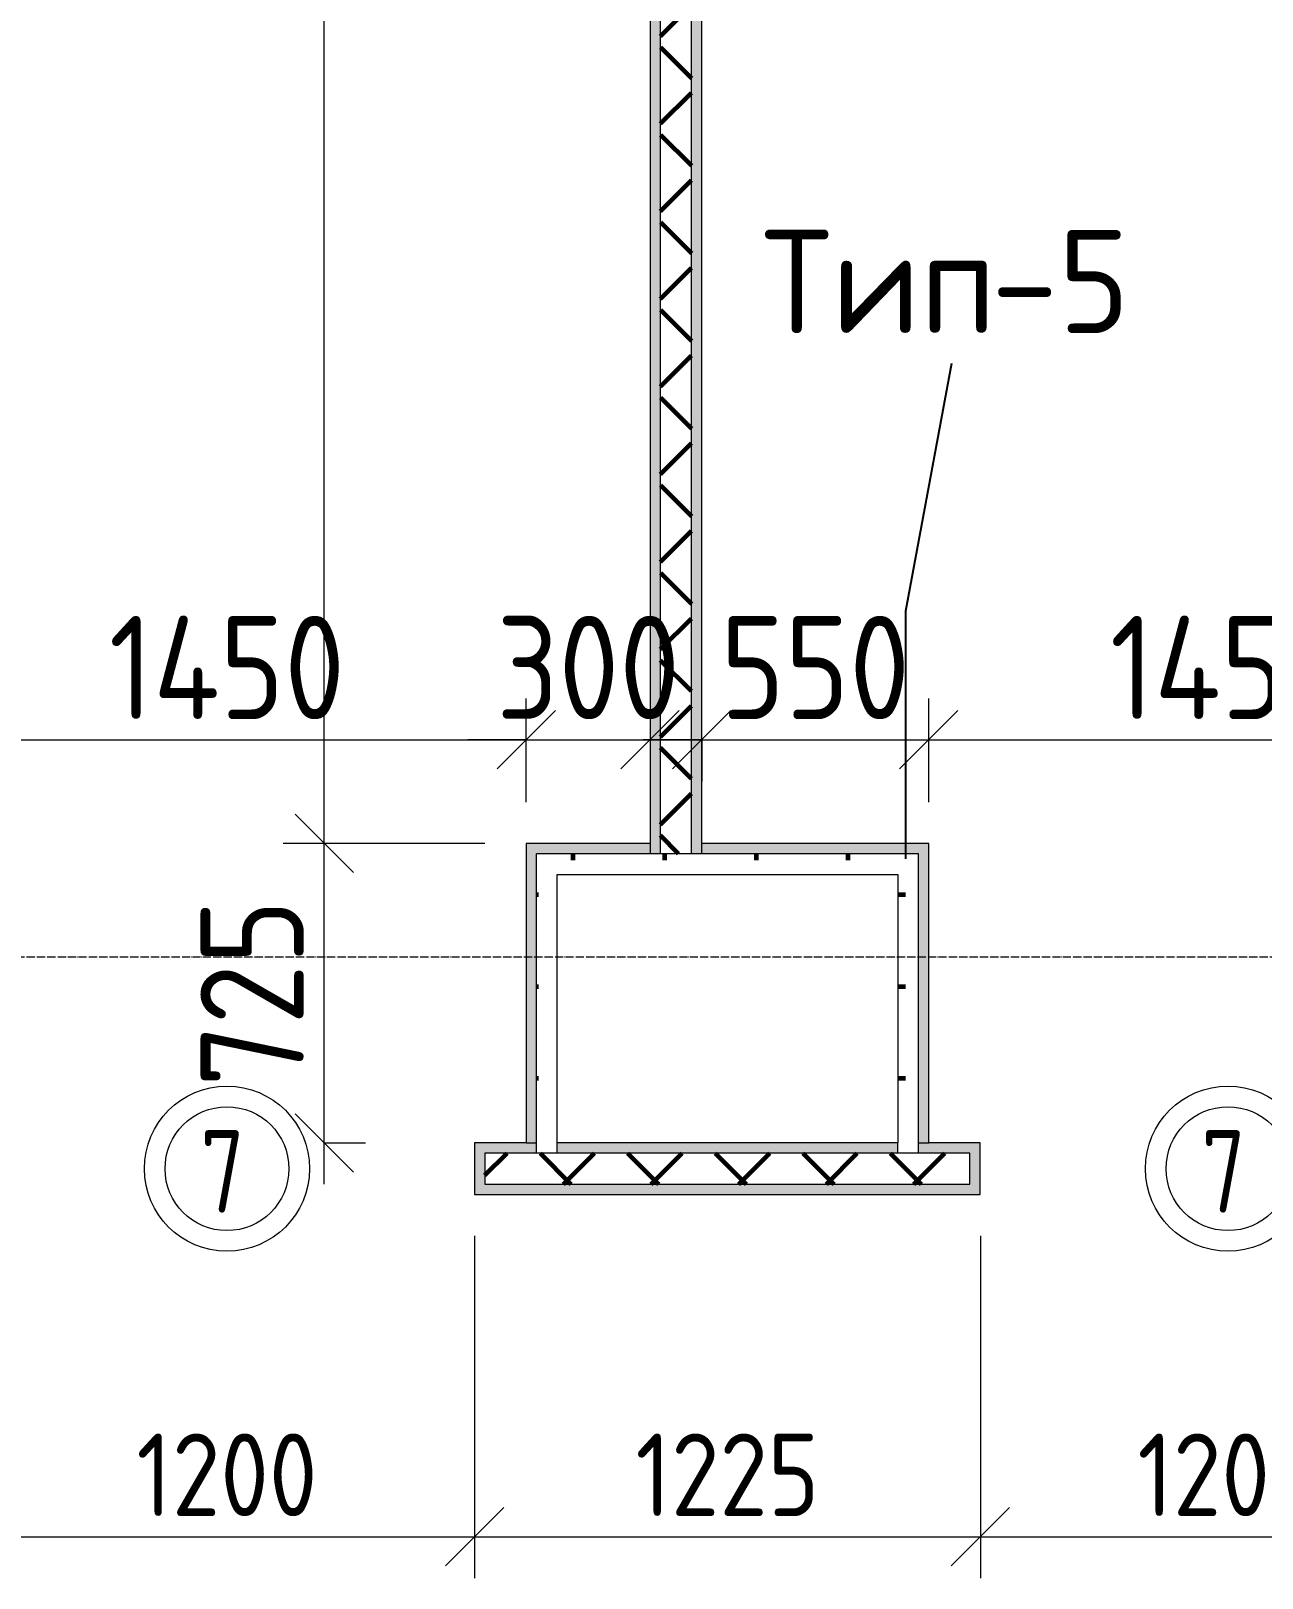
# Model space of a CAD drawing. Header units: millimetres. Extents: x -60946 to 138510, y -262288 to 24501.
# Drawn here: x 17059 to 20042, y -96048 to -92302 of the extents above; entities that cross this region are included whole.
import ezdxf

# ---------------------------------------------------------------- set-up
doc = ezdxf.new("R2010")
doc.units = ezdxf.units.MM
doc.linetypes.add('ADSK_Линия сетки', pattern=[25, 20, -2.5, 0, -2.5])
for name, color, linetype, lineweight in [('2)Тип-2', 3, 'Continuous', 60), ('2)Тип-5', 1, 'Continuous', 60), ('Марки дверей', 7, 'Continuous', 20), ('Оси', 7, 'Continuous', 9), ('Размеры', 7, 'Continuous', 9), ('Стены внутренние', 7, 'Continuous', 18), ('Стены штриховка', 7, 'Continuous', 9)]:
    doc.layers.add(name, color=color, linetype=linetype, lineweight=lineweight)
doc.styles.add('GOST Common_2', font='', dxfattribs={"width": 0.9, "height": 250})
doc.styles.add('GOST Common_3', font='', dxfattribs={"width": 0.9, "height": 200})
doc.styles.add('GOST Common_4', font='', dxfattribs={"height": 250})
doc.styles.add('GOST Common_B', font='', dxfattribs={"width": 0.8, "height": 200})
doc.styles.get('GOST Common_2').set_extended_font_data('GOST Common')
doc.styles.get('GOST Common_3').set_extended_font_data('GOST Common')
doc.styles.get('GOST Common_4').set_extended_font_data('GOST Common')
doc.styles.get('GOST Common_B').set_extended_font_data('GOST Common', bold=True)
doc.dimstyles.new('ADSK_Основной_2_0_2', dxfattribs={"dimscale": 304.8, "dimtxt": 201.142999, "dimasz": 0.463911, "dimexe": 0.328084, "dimexo": 0.328084, "dimgap": 0.164042, "dimtad": 1, "dimdec": 3, "dimrnd": 0.001, "dimdsep": 46, "dimtxsty": 'GOST Common_3', "dimblk1": 'OBLIQUE', "dimblk2": 'OBLIQUE', "dimsah": 1, "dimcen": 0.09, "dimdle": 0.328084, "dimazin": 2, "dimtfac": 1, "dimtdec": 4, "dimtix": 1, "dimtmove": 0, "dimatfit": 3, "dimfxl": 1, "dimtvp": 1, "dimtolj": 1, "dimtzin": 0, "dimlwd": 20, "dimlwe": 20, "dimarcsym": 2})
doc.dimstyles.new('ADSK_Основной_2_0_3', dxfattribs={"dimscale": 304.8, "dimtxt": 201.142999, "dimasz": 0.463911, "dimexe": 0.328084, "dimexo": 0.328084, "dimgap": 0.164042, "dimtad": 1, "dimdec": 3, "dimrnd": 0.001, "dimdsep": 46, "dimtxsty": 'GOST Common_2', "dimblk1": 'OBLIQUE', "dimblk2": 'OBLIQUE', "dimsah": 1, "dimcen": 0.09, "dimdle": 0.328084, "dimazin": 2, "dimtfac": 1, "dimtdec": 4, "dimtix": 1, "dimtmove": 0, "dimatfit": 3, "dimfxl": 1, "dimtvp": 1, "dimtolj": 1, "dimtzin": 0, "dimlwd": 20, "dimlwe": 20, "dimarcsym": 2})
pattern_1 = [(45, (9.36, -97949.04), (-106.066, 106.066), []), (135, (9.36, -97949.04), (-106.066, -106.066), [])]
pattern_2 = [(0, (9.36, -97949.04), (111.125, 111.125), [55.562, -166.687]), (90, (37.14, -97976.82), (-111.125, 111.125), [55.562, -166.687])]

# ---------------------------------------------------------------- blocks, each defined once
blk = doc.blocks.new('_Oblique')
at = {"color": 0, "linetype": 'ByBlock', "lineweight": -2}
blk.add_line((-0.5, -0.5), (0.5, 0.5), dxfattribs=at)
blk = doc.blocks.new('*D4790')
at = {"layer": 'Defpoints', "color": 0, "transparency": 16777216}
for p in [(16934.4, -95119.1), (18134.4, -95119.1), (18134.4, -95947.8)]:
    blk.add_point(p, dxfattribs=at)
at = {"layer": 'Размеры', "color": 0, "lineweight": 20, "transparency": 16777216}
for p, q in [((16934.4, -95219.1), (16934.4, -96047.8)), ((18134.4, -95219.1), (18134.4, -96047.8)), ((16834.4, -95947.8), (18234.4, -95947.8))]:
    blk.add_line(p, q, dxfattribs=at)
at = {"layer": 'Размеры', "color": 0, "lineweight": 20, "transparency": 16777216, "xscale": 141.4, "yscale": 141.4, "zscale": 141.4, "rotation": 180}
blk.add_blockref('_Oblique', (16934.4, -95947.8), dxfattribs=at)
at = {"layer": 'Размеры', "color": 0, "lineweight": 20, "transparency": 16777216, "xscale": 141.4, "yscale": 141.4, "zscale": 141.4}
blk.add_blockref('_Oblique', (18134.4, -95947.8), dxfattribs=at)
at = {"layer": 'Размеры', "color": 0, "lineweight": 9, "transparency": 16777216, "insert": (17534.4, -95797.8), "char_height": 200, "width": 560.473, "attachment_point": 5, "style": 'GOST Common_3'}
blk.add_mtext('\\A1;1200', dxfattribs=at)
blk = doc.blocks.new('*D4791')
at = {"layer": 'Defpoints', "color": 0, "transparency": 16777216}
for p in [(18134.4, -95119.1), (19359.4, -95119.1), (19359.4, -95947.8)]:
    blk.add_point(p, dxfattribs=at)
at = {"layer": 'Размеры', "color": 0, "lineweight": 20, "transparency": 16777216}
for p, q in [((18134.4, -95219.1), (18134.4, -96047.8)), ((19359.4, -95219.1), (19359.4, -96047.8)), ((18034.4, -95947.8), (19459.4, -95947.8))]:
    blk.add_line(p, q, dxfattribs=at)
at = {"layer": 'Размеры', "color": 0, "lineweight": 20, "transparency": 16777216, "xscale": 141.4, "yscale": 141.4, "zscale": 141.4, "rotation": 180}
blk.add_blockref('_Oblique', (18134.4, -95947.8), dxfattribs=at)
at = {"layer": 'Размеры', "color": 0, "lineweight": 20, "transparency": 16777216, "xscale": 141.4, "yscale": 141.4, "zscale": 141.4}
blk.add_blockref('_Oblique', (19359.4, -95947.8), dxfattribs=at)
at = {"layer": 'Размеры', "color": 0, "lineweight": 9, "transparency": 16777216, "insert": (18746.9, -95797.8), "char_height": 200, "width": 560.473, "attachment_point": 5, "style": 'GOST Common_3'}
blk.add_mtext('\\A1;1225', dxfattribs=at)
blk = doc.blocks.new('*D4792')
at = {"layer": 'Defpoints', "color": 0, "transparency": 16777216}
for p in [(19359.4, -95119.1), (20559.4, -95119.1), (20559.4, -95947.8)]:
    blk.add_point(p, dxfattribs=at)
at = {"layer": 'Размеры', "color": 0, "lineweight": 20, "transparency": 16777216}
for p, q in [((19359.4, -95219.1), (19359.4, -96047.8)), ((20559.4, -95219.1), (20559.4, -96047.8)), ((19259.4, -95947.8), (20659.4, -95947.8))]:
    blk.add_line(p, q, dxfattribs=at)
at = {"layer": 'Размеры', "color": 0, "lineweight": 20, "transparency": 16777216, "xscale": 141.4, "yscale": 141.4, "zscale": 141.4, "rotation": 180}
blk.add_blockref('_Oblique', (19359.4, -95947.8), dxfattribs=at)
at = {"layer": 'Размеры', "color": 0, "lineweight": 20, "transparency": 16777216, "xscale": 141.4, "yscale": 141.4, "zscale": 141.4}
blk.add_blockref('_Oblique', (20559.4, -95947.8), dxfattribs=at)
at = {"layer": 'Размеры', "color": 0, "lineweight": 9, "transparency": 16777216, "insert": (19959.4, -95797.8), "char_height": 200, "width": 560.473, "attachment_point": 5, "style": 'GOST Common_3'}
blk.add_mtext('\\A1;1200', dxfattribs=at)
blk = doc.blocks.new('*D4948')
at = {"layer": 'Defpoints', "color": 0, "transparency": 16777216}
for p in [(18259.4, -94018.1), (16809.4, -94269.1), (18259.4, -94269.1)]:
    blk.add_point(p, dxfattribs=at)
at = {"layer": 'Размеры', "color": 0, "lineweight": 20, "transparency": 16777216}
for p, q in [((16809.4, -94169.1), (16809.4, -93918.1)), ((18259.4, -94169.1), (18259.4, -93918.1)), ((16709.4, -94018.1), (18359.4, -94018.1))]:
    blk.add_line(p, q, dxfattribs=at)
at = {"layer": 'Размеры', "color": 0, "lineweight": 20, "transparency": 16777216, "xscale": 141.4, "yscale": 141.4, "zscale": 141.4, "rotation": 180}
blk.add_blockref('_Oblique', (16809.4, -94018.1), dxfattribs=at)
at = {"layer": 'Размеры', "color": 0, "lineweight": 20, "transparency": 16777216, "xscale": 141.4, "yscale": 141.4, "zscale": 141.4}
blk.add_blockref('_Oblique', (18259.4, -94018.1), dxfattribs=at)
at = {"layer": 'Размеры', "color": 0, "lineweight": 9, "transparency": 16777216, "insert": (17534.4, -93843.1), "char_height": 250, "width": 580.928, "attachment_point": 5, "style": 'GOST Common_2'}
blk.add_mtext('\\A1;1450', dxfattribs=at)
blk = doc.blocks.new('*D4949')
at = {"layer": 'Defpoints', "color": 0, "transparency": 16777216}
for p in [(18559.4, -93918.1), (18559.4, -94018.1), (18259.4, -94269.1)]:
    blk.add_point(p, dxfattribs=at)
at = {"layer": 'Размеры', "color": 0, "lineweight": 20, "transparency": 16777216}
for p, q in [((18259.4, -94169.1), (18259.4, -93918.1)), ((18259.4, -94018.1), (18118, -94018.1)), ((18259.4, -94018.1), (18559.4, -94018.1)), ((18559.4, -94018.1), (18559.4, -94118.1)), ((18559.4, -94018.1), (18700.8, -94018.1))]:
    blk.add_line(p, q, dxfattribs=at)
at = {"layer": 'Размеры', "color": 0, "lineweight": 20, "transparency": 16777216, "xscale": 141.4, "yscale": 141.4, "zscale": 141.4}
blk.add_blockref('_Oblique', (18259.4, -94018.1), dxfattribs=at)
at = {"layer": 'Размеры', "color": 0, "lineweight": 20, "transparency": 16777216, "xscale": 141.4, "yscale": 141.4, "zscale": 141.4, "rotation": 180}
blk.add_blockref('_Oblique', (18559.4, -94018.1), dxfattribs=at)
at = {"layer": 'Размеры', "color": 0, "lineweight": 9, "transparency": 16777216, "insert": (18409.4, -93843.1), "char_height": 250, "width": 454.106, "attachment_point": 5, "style": 'GOST Common_2'}
blk.add_mtext('\\A1;300', dxfattribs=at)
blk = doc.blocks.new('*D4950')
at = {"layer": 'Defpoints', "color": 0, "transparency": 16777216}
for p in [(18684.4, -93918.1), (19234.4, -94018.1), (19234.4, -94269.1)]:
    blk.add_point(p, dxfattribs=at)
at = {"layer": 'Размеры', "color": 0, "lineweight": 20, "transparency": 16777216}
for p, q in [((19234.4, -94169.1), (19234.4, -93918.1)), ((18684.4, -94018.1), (18543, -94018.1)), ((18684.4, -94018.1), (18684.4, -94118.1)), ((18684.4, -94018.1), (19234.4, -94018.1)), ((19234.4, -94018.1), (19375.8, -94018.1))]:
    blk.add_line(p, q, dxfattribs=at)
at = {"layer": 'Размеры', "color": 0, "lineweight": 20, "transparency": 16777216, "xscale": 141.4, "yscale": 141.4, "zscale": 141.4}
blk.add_blockref('_Oblique', (18684.4, -94018.1), dxfattribs=at)
at = {"layer": 'Размеры', "color": 0, "lineweight": 20, "transparency": 16777216, "xscale": 141.4, "yscale": 141.4, "zscale": 141.4, "rotation": 180}
blk.add_blockref('_Oblique', (19234.4, -94018.1), dxfattribs=at)
at = {"layer": 'Размеры', "color": 0, "lineweight": 9, "transparency": 16777216, "insert": (18959.4, -93843.1), "char_height": 250, "width": 454.106, "attachment_point": 5, "style": 'GOST Common_2'}
blk.add_mtext('\\A1;550', dxfattribs=at)
blk = doc.blocks.new('*D4951')
at = {"layer": 'Defpoints', "color": 0, "transparency": 16777216}
for p in [(20684.4, -94018.1), (19234.4, -94269.1), (20684.4, -94269.1)]:
    blk.add_point(p, dxfattribs=at)
at = {"layer": 'Размеры', "color": 0, "lineweight": 20, "transparency": 16777216}
for p, q in [((19234.4, -94169.1), (19234.4, -93918.1)), ((20684.4, -94169.1), (20684.4, -93918.1)), ((19134.4, -94018.1), (20784.4, -94018.1))]:
    blk.add_line(p, q, dxfattribs=at)
at = {"layer": 'Размеры', "color": 0, "lineweight": 20, "transparency": 16777216, "xscale": 141.4, "yscale": 141.4, "zscale": 141.4, "rotation": 180}
blk.add_blockref('_Oblique', (19234.4, -94018.1), dxfattribs=at)
at = {"layer": 'Размеры', "color": 0, "lineweight": 20, "transparency": 16777216, "xscale": 141.4, "yscale": 141.4, "zscale": 141.4}
blk.add_blockref('_Oblique', (20684.4, -94018.1), dxfattribs=at)
at = {"layer": 'Размеры', "color": 0, "lineweight": 9, "transparency": 16777216, "insert": (19959.4, -93843.1), "char_height": 250, "width": 580.928, "attachment_point": 5, "style": 'GOST Common_2'}
blk.add_mtext('\\A1;1450', dxfattribs=at)
blk = doc.blocks.new('*D4966')
at = {"layer": 'Defpoints', "color": 0, "transparency": 16777216}
for p in [(17770.2, -94269.1), (18259.4, -94269.1), (17670.2, -94994.1)]:
    blk.add_point(p, dxfattribs=at)
at = {"layer": 'Размеры', "color": 0, "lineweight": 20, "transparency": 16777216}
for p, q in [((17770.2, -95094.1), (17770.2, -94169.1)), ((18159.4, -94269.1), (17670.2, -94269.1)), ((17770.2, -94994.1), (17870.2, -94994.1))]:
    blk.add_line(p, q, dxfattribs=at)
at = {"layer": 'Размеры', "color": 0, "lineweight": 20, "transparency": 16777216, "xscale": 141.4, "yscale": 141.4, "zscale": 141.4}
for p, rotation in [((17770.2, -94269.1), 90), ((17770.2, -94994.1), 270)]:
    blk.add_blockref('_Oblique', p, dxfattribs=dict(at, rotation=rotation))
at = {"layer": 'Размеры', "color": 0, "lineweight": 9, "transparency": 16777216, "insert": (17595.2, -94631.6), "char_height": 250, "width": 454.106, "attachment_point": 5, "rotation": 90, "style": 'GOST Common_2'}
blk.add_mtext('\\A1;725', dxfattribs=at)
blk = doc.blocks.new('*D4967')
at = {"layer": 'Defpoints', "color": 0, "transparency": 16777216}
for p in [(17670.2, -88594.1), (17770.2, -88594.1), (18259.4, -94269.1)]:
    blk.add_point(p, dxfattribs=at)
at = {"layer": 'Размеры', "color": 0, "lineweight": 20, "transparency": 16777216}
for p, q in [((17770.2, -94369.1), (17770.2, -88494.1)), ((17770.2, -88594.1), (17870.2, -88594.1)), ((18159.4, -94269.1), (17670.2, -94269.1))]:
    blk.add_line(p, q, dxfattribs=at)
at = {"layer": 'Размеры', "color": 0, "lineweight": 20, "transparency": 16777216, "xscale": 141.4, "yscale": 141.4, "zscale": 141.4}
for p, rotation in [((17770.2, -88594.1), 90), ((17770.2, -94269.1), 270)]:
    blk.add_blockref('_Oblique', p, dxfattribs=dict(at, rotation=rotation))
at = {"layer": 'Размеры', "color": 0, "lineweight": 9, "transparency": 16777216, "insert": (17595.2, -91431.6), "char_height": 250, "width": 605.475, "attachment_point": 5, "rotation": 90, "style": 'GOST Common_2'}
blk.add_mtext('\\A1;5675', dxfattribs=at)
blk = doc.blocks.new('М_двери1 - Марка экземпляра 2-3719212-Кладочный план 2-го этаж')
at = {"layer": 'Марки дверей'}
for radius in [2, 1.5]:
    blk.add_circle((0, 0), radius, dxfattribs=at)

msp = doc.modelspace()

# ---------------------------------------------------------------- hatches: boundary and pattern name
at = {"layer": '2)Тип-2'}
for points in [[(18559.3615, -94294.0666), (18584.3615, -94294.0666), (18584.3615, -88594.0666), (18559.3615, -88594.0666), (18559.3615, -94269.0666)], [(18684.3615, -94294.0666), (18683.6869, -88594.0666), (18659.3615, -88594.0666), (18659.3615, -94294.0666), (18683.6869, -94294.0666)]]:
    msp.add_hatch(color=256, dxfattribs=at).paths.add_polyline_path(points)
h = msp.add_hatch(dxfattribs=at)
h.set_pattern_fill('FP_4', color=256, style=0, pattern_type=2)
h.set_pattern_definition(pattern_1)
h.paths.add_polyline_path([(18659.3615, -94294.0666), (18659.3615, -88594.0666), (18584.3615, -88594.0666), (18584.3615, -94294.0666)])
h = msp.add_hatch(color=256, dxfattribs=at)
h.paths.add_polyline_path([(23334.3615, -95119.0666), (23334.3615, -94994.0666), (23184.3615, -94994.0666), (23184.3615, -95019.0666), (23309.3615, -95019.0666), (23309.3615, -95119.0666)])
h.paths.add_polyline_path([(30559.3615, -95119.0666), (30559.3615, -95019.0666), (30684.3615, -95019.0666), (30684.3615, -94994.0666), (30534.3615, -94994.0666), (30534.3615, -95119.0666)])
h.paths.add_polyline_path([(29334.3615, -95119.0666), (29334.3615, -94994.0666), (26409.3615, -94994.0666), (26409.3615, -95119.0666), (26434.3615, -95119.0666), (26434.3615, -95019.0666), (29309.3615, -95019.0666), (29309.3615, -95119.0666)])
h.paths.add_polyline_path([(33034.3615, -95119.0666), (33059.3615, -95119.0666), (33059.3615, -95019.0666), (33159.3615, -95019.0666), (33159.3615, -94994.0666), (33034.3615, -94994.0666)])
h.paths.add_polyline_path([(25198.8152, -95119.0666), (25209.3615, -95119.0666), (25209.3615, -94994.0666), (25059.3615, -94994.0666), (25059.3615, -95019.0666), (25184.3615, -95019.0666), (25184.3615, -95119.0666)])
h.paths.add_polyline_path([(31809.3615, -95119.0666), (31834.3615, -95119.0666), (31834.3615, -94994.0666), (31684.3615, -94994.0666), (31684.3615, -95019.0666), (31809.3615, -95019.0666), (31809.3615, -95094.0666)])
h.paths.add_polyline_path([(24534.3615, -95119.0666), (24559.3615, -95119.0666), (24559.3615, -95019.0666), (24684.3615, -95019.0666), (24684.3615, -94994.0666), (24534.3615, -94994.0666)])
h.paths.add_polyline_path([(13459.3615, -95119.0666), (13459.3615, -94994.0666), (13359.3615, -94994.0666), (13359.3615, -95019.0666), (13434.3615, -95019.0666), (13434.3615, -95119.0666)])
h.paths.add_polyline_path([(14509.3615, -95119.0666), (14534.3615, -95119.0666), (14534.3615, -95019.0666), (14609.3615, -95019.0666), (14609.3615, -94994.0666), (14509.3615, -94994.0666)])
h.paths.add_polyline_path([(18159.3615, -95119.0666), (18159.3615, -95019.0666), (18284.3615, -95019.0666), (18284.3615, -94994.0666), (18134.3615, -94994.0666), (18134.3615, -95119.0666)])
h.paths.add_polyline_path([(20584.3615, -95119.0666), (20584.3615, -95019.0666), (20709.3615, -95019.0666), (20709.3615, -94994.0666), (20559.3615, -94994.0666), (20559.3615, -95119.0666)])
h.paths.add_polyline_path([(16909.3615, -95119.0666), (16934.3615, -95119.0666), (16934.3615, -94994.0666), (16784.3615, -94994.0666), (16784.3615, -95019.0666), (16909.3615, -95019.0666), (16909.3615, -95094.0666)])
h.paths.add_polyline_path([(19359.3615, -95119.0666), (19359.3615, -94994.0666), (19209.3615, -94994.0666), (19209.3615, -95019.0666), (19334.3615, -95019.0666), (19334.3615, -95119.0666)])
h.paths.add_polyline_path([(34409.3615, -95019.0666), (34409.3615, -94994.0666), (33209.3615, -94994.0666), (33209.3615, -95019.0666), (33885.653, -95019.0666)])
h.paths.add_polyline_path([(30990.0404, -95019.0666), (31634.3615, -95019.0666), (31634.3615, -94994.0666), (30734.3615, -94994.0666), (30734.3615, -95019.0666)])
h.paths.add_polyline_path([(12609.3615, -95019.0666), (13309.3615, -95019.0666), (13309.3615, -94994.0666), (12609.3615, -94994.0666)])
h.paths.add_polyline_path([(18334.3615, -95019.0666), (19159.3615, -95019.0666), (19159.3615, -94994.0666), (18334.3615, -94994.0666)])
h.paths.add_polyline_path([(24734.3615, -95019.0666), (25009.3615, -95019.0666), (25009.3615, -94994.0666), (24734.3615, -94994.0666)])
h.paths.add_polyline_path([(14659.3615, -95019.0666), (16734.3615, -95019.0666), (16734.3615, -94994.0666), (14659.3615, -94994.0666)])
h.paths.add_polyline_path([(20759.3615, -95019.0666), (23134.3615, -95019.0666), (23134.3615, -94994.0666), (20759.3615, -94994.0666)])
h = msp.add_hatch(dxfattribs=at)
h.set_pattern_fill('FP_4', color=256, style=0, pattern_type=2)
h.set_pattern_definition(pattern_1)
h.paths.add_polyline_path([(28094.4278, -95094.0666), (29309.3615, -95094.0666), (29309.3615, -95019.0666), (26434.3615, -95019.0666), (26434.3615, -95094.0666), (27370.5247, -95094.0666)])
h.paths.add_polyline_path([(23309.3615, -95094.0666), (23309.3615, -95019.0666), (20584.3615, -95019.0666), (20584.3615, -95094.0666), (23027.1058, -95094.0666)])
h.paths.add_polyline_path([(34434.3615, -95094.0666), (34434.3615, -95019.0666), (33059.3615, -95019.0666), (33059.3615, -95094.0666), (34409.3615, -95094.0666)])
h.paths.add_polyline_path([(19334.3615, -95094.0666), (19334.3615, -95019.0666), (18159.3615, -95019.0666), (18159.3615, -95094.0666), (18683.6869, -95094.0666)])
h.paths.add_polyline_path([(30559.3615, -95094.0666), (31809.3615, -95094.0666), (31809.3615, -95019.0666), (30559.3615, -95019.0666)])
h.paths.add_polyline_path([(24559.3615, -95094.0666), (25184.3615, -95094.0666), (25184.3615, -95019.0666), (24559.3615, -95019.0666)])
h.paths.add_polyline_path([(14534.3615, -95094.0666), (16909.3615, -95094.0666), (16909.3615, -95019.0666), (14534.3615, -95019.0666)])
h.paths.add_polyline_path([(13434.3615, -95094.0666), (13434.3615, -95019.0666), (12609.3615, -95019.0666), (12609.3615, -95094.0666), (12892.4618, -95094.0666)])
h = msp.add_hatch(color=256, dxfattribs=at)
h.paths.add_polyline_path([(34409.3615, -95119.0666), (34509.3615, -95119.0666), (34509.3615, -95094.0666), (33059.3615, -95094.0666), (33059.3615, -95119.0666), (33885.653, -95119.0666)])
h.paths.add_polyline_path([(23309.3615, -95119.0666), (23309.3615, -95094.0666), (20584.3615, -95094.0666), (20584.3615, -95119.0666), (23027.1058, -95119.0666)])
h.paths.add_polyline_path([(24559.3615, -95119.0666), (25184.3615, -95119.0666), (25184.3615, -95094.0666), (24559.3615, -95094.0666)])
h.paths.add_polyline_path([(26434.3615, -95119.0666), (29309.3615, -95119.0666), (29309.3615, -95094.0666), (26434.3615, -95094.0666)])
h.paths.add_polyline_path([(31713.9435, -95119.0666), (31809.3615, -95119.0666), (31809.3615, -95094.0666), (30559.3615, -95094.0666), (30559.3615, -95119.0666), (30990.0404, -95119.0666)])
h.paths.add_polyline_path([(18159.3615, -95119.0666), (19334.3615, -95119.0666), (19334.3615, -95094.0666), (18159.3615, -95094.0666)])
h.paths.add_polyline_path([(14534.3615, -95119.0666), (16909.3615, -95119.0666), (16909.3615, -95094.0666), (14534.3615, -95094.0666)])
h.paths.add_polyline_path([(12892.4618, -95119.0666), (13434.3615, -95119.0666), (13434.3615, -95094.0666), (12609.3615, -95094.0666), (12609.3615, -95119.0666)])
at = {"layer": '2)Тип-5', "true_color": 0xd50000}
for points in [[(18284.3615, -94994.0666), (18284.3615, -94269.0666), (18259.3615, -94269.0666), (18259.3615, -94994.0666)], [(19234.3615, -94994.0666), (19234.3615, -94269.0666), (19209.3615, -94269.0666), (19209.3615, -94994.0666)]]:
    msp.add_hatch(color=12, dxfattribs=at).paths.add_polyline_path(points)
h = msp.add_hatch(color=12, dxfattribs=at)
h.paths.add_polyline_path([(18334.3615, -94294.0666), (18559.3615, -94294.0666), (18559.3615, -94269.0666), (18284.3615, -94269.0666), (18284.3615, -94294.0666)])
h.paths.add_polyline_path([(19209.3615, -94294.0666), (19209.3615, -94269.0666), (18684.3615, -94269.0666), (18684.3615, -94294.0666), (19159.3615, -94294.0666)])
h = msp.add_hatch(dxfattribs=at)
h.set_pattern_fill('FP_7', color=12, style=0, pattern_type=2)
h.set_pattern_definition(pattern_2)
h.paths.add_polyline_path([(18284.3615, -95019.0666), (18334.3615, -95019.0666), (18334.3615, -94294.0666), (18284.3615, -94294.0666), (18284.3615, -94994.0666)])
h = msp.add_hatch(dxfattribs=at)
h.set_pattern_fill('FP_7', color=12, style=0, pattern_type=2)
h.set_pattern_definition(pattern_2)
h.paths.add_polyline_path([(18683.6869, -94344.0666), (19159.3615, -94344.0666), (19159.3615, -94294.0666), (18334.3615, -94294.0666), (18334.3615, -94344.0666)])
h = msp.add_hatch(dxfattribs=at)
h.set_pattern_fill('FP_7', color=12, style=0, pattern_type=2)
h.set_pattern_definition(pattern_2)
h.paths.add_polyline_path([(19209.3615, -95019.0666), (19209.3615, -94294.0666), (19159.3615, -94294.0666), (19159.3615, -95019.0666)])

# ---------------------------------------------------------------- linework, layer by layer
at = {"layer": '2)Тип-5', "lineweight": 25}
for p, q in [((19178.6258, -93706.1743), (19289.9548, -93105.782)), ((19178.6258, -94306.5666), (19178.6258, -93706.1743))]:
    msp.add_line(p, q, dxfattribs=at)
at = {"layer": 'Оси', "linetype": 'ADSK_Линия сетки', "lineweight": 5}
msp.add_line((62525.08, -94544.0666), (-25230.7352, -94544.0666), dxfattribs=at)
at = {"layer": 'Стены внутренние', "lineweight": 5}
for p, q in [((18559.3615, -88594.0666), (18559.3615, -94269.0666)), ((18684.3615, -94269.0666), (18684.3615, -88594.0666)), ((18259.3615, -94269.0666), (18259.3615, -94994.0666)), ((18559.3615, -94269.0666), (18259.3615, -94269.0666)), ((19234.3615, -94269.0666), (18684.3615, -94269.0666)), ((19234.3615, -94994.0666), (19234.3615, -94269.0666)), ((18334.3615, -94994.0666), (18334.3615, -94344.0666)), ((18334.3615, -94344.0666), (19159.3615, -94344.0666)), ((19159.3615, -94344.0666), (19159.3615, -94994.0666)), ((18259.3615, -94994.0666), (18134.3615, -94994.0666)), ((18134.3615, -94994.0666), (18134.3615, -95119.0666)), ((19159.3615, -94994.0666), (18334.3615, -94994.0666)), ((19359.3615, -94994.0666), (19234.3615, -94994.0666)), ((19359.3615, -95119.0666), (19359.3615, -94994.0666)), ((18134.3615, -95119.0666), (19359.3615, -95119.0666))]:
    msp.add_line(p, q, dxfattribs=at)
at = {"layer": 'Стены штриховка', "lineweight": 9}
for p, q in [((18584.3615, -94294.0666), (18584.3615, -88594.0666)), ((18659.3615, -94294.0666), (18659.3615, -88594.0666)), ((18559.3615, -94269.0666), (18559.3615, -94294.0666)), ((18684.3615, -94294.0666), (18684.3615, -94269.0666)), ((18284.3615, -95019.0666), (18284.3615, -94294.0666)), ((19209.3615, -94294.0666), (18284.3615, -94294.0666)), ((19209.3615, -95019.0666), (19209.3615, -94294.0666)), ((18259.3615, -94994.0666), (18284.3615, -94994.0666)), ((18334.3615, -95019.0666), (18334.3615, -94994.0666)), ((19159.3615, -95019.0666), (19159.3615, -94994.0666)), ((19209.3615, -94994.0666), (19234.3615, -94994.0666)), ((19334.3615, -95019.0666), (18159.3615, -95019.0666)), ((18159.3615, -95019.0666), (18159.3615, -95094.0666)), ((19334.3615, -95094.0666), (19334.3615, -95019.0666)), ((18159.3615, -95094.0666), (19334.3615, -95094.0666))]:
    msp.add_line(p, q, dxfattribs=at)

# ---------------------------------------------------------------- block references
at = {"layer": 'Марки дверей', "xscale": 99.99999999999993, "yscale": 99.99999999999993, "zscale": 99.99999999999993}
for p in [(17534.3615, -95056.5666), (19959.3615, -95056.5666)]:
    msp.add_blockref('М_двери1 - Марка экземпляра 2-3719212-Кладочный план 2-го этаж', p, dxfattribs=at)

# ---------------------------------------------------------------- texts
at = {"layer": '2)Тип-5', "color": 116, "lineweight": 9, "true_color": 0x008040, "char_height": 250, "attachment_point": 1, "style": 'GOST Common_4'}
for s, insert, width in [('Тип', (18829.9548, -92783.3549), 673.4175), ('-5', (19385.5798, -92783.3549), 432.91125)]:
    msp.add_mtext(s, dxfattribs=dict(at, insert=insert, width=width))
at = {"layer": 'Марки дверей', "lineweight": 5, "char_height": 200, "width": 147.5105, "attachment_point": 1, "style": 'GOST Common_B'}
for insert in [(17470.3041, -94962.9076), (19895.3041, -94962.9076)]:
    msp.add_mtext('\\fGOST Common|b1|i0|c204|p34|;\\W.8;7', dxfattribs=dict(at, insert=insert))

# ---------------------------------------------------------------- dimensions: what is measured, and where the dimension line sits
at = {"layer": 'Размеры', "lineweight": 9}
for base, p1, p2, override, picture, middle in [((17770.2095, -88594.0666), (18259.3615, -94269.0666), (17670.2246, -88594.0666), {"dimpost": '<>', "dimfxl": 5705.497989}, '*D4967', (17595.2095, -91431.5666)), ((17770.2095, -94269.0666), (17670.2246, -94994.0666), (18259.3615, -94269.0666), {"dimpost": '<>', "dimfxl": 934.188042}, '*D4966', (17595.2095, -94631.5666))]:
    dim = msp.add_linear_dim(base=base, p1=p1, p2=p2, angle=90, dimstyle='ADSK_Основной_2_0_3', override=override, dxfattribs=at)
    dim.commit()
    dim.dimension.update_dxf_attribs({"geometry": picture, "text_midpoint": middle})
for base, p1, p2, dimstyle, override, picture, middle in [((18259.3615, -94018.0641), (16809.3615, -94269.0666), (18259.3615, -94269.0666), 'ADSK_Основной_2_0_3', {"dimpost": '<>', "dimfxl": 1450}, '*D4948', (17534.3615, -93843.0641)), ((18559.3615, -94018.0641), (18259.3615, -94269.0666), (18559.3615, -93918.0792), 'ADSK_Основной_2_0_3', {"dimpost": '<>', "dimfxl": 461.727366}, '*D4949', (18409.3615, -93843.0641)), ((19234.3615, -94018.0641), (18684.3615, -93918.0792), (19234.3615, -94269.0666), 'ADSK_Основной_2_0_3', {"dimpost": '<>', "dimfxl": 652.450887}, '*D4950', (18959.3615, -93843.0641)), ((20684.3615, -94018.0641), (19234.3615, -94269.0666), (20684.3615, -94269.0666), 'ADSK_Основной_2_0_3', {"dimpost": '<>', "dimfxl": 1450}, '*D4951', (19959.3615, -93843.0641)), ((18134.3615, -95947.7511), (16934.3615, -95119.0666), (18134.3615, -95119.0666), 'ADSK_Основной_2_0_2', {"dimpost": '<>', "dimfxl": 1200}, '*D4790', (17534.3615, -95797.7511)), ((19359.3615, -95947.7511), (18134.3615, -95119.0666), (19359.3615, -95119.0666), 'ADSK_Основной_2_0_2', {"dimpost": '<>', "dimfxl": 1225}, '*D4791', (18746.8615, -95797.7511)), ((20559.3615, -95947.7511), (19359.3615, -95119.0666), (20559.3615, -95119.0666), 'ADSK_Основной_2_0_2', {"dimpost": '<>', "dimfxl": 1200}, '*D4792', (19959.3615, -95797.7511))]:
    dim = msp.add_linear_dim(base=base, p1=p1, p2=p2, dimstyle=dimstyle, override=override, dxfattribs=at)
    dim.commit()
    dim.dimension.update_dxf_attribs({"geometry": picture, "text_midpoint": middle})

doc.saveas('drawing.dxf')
